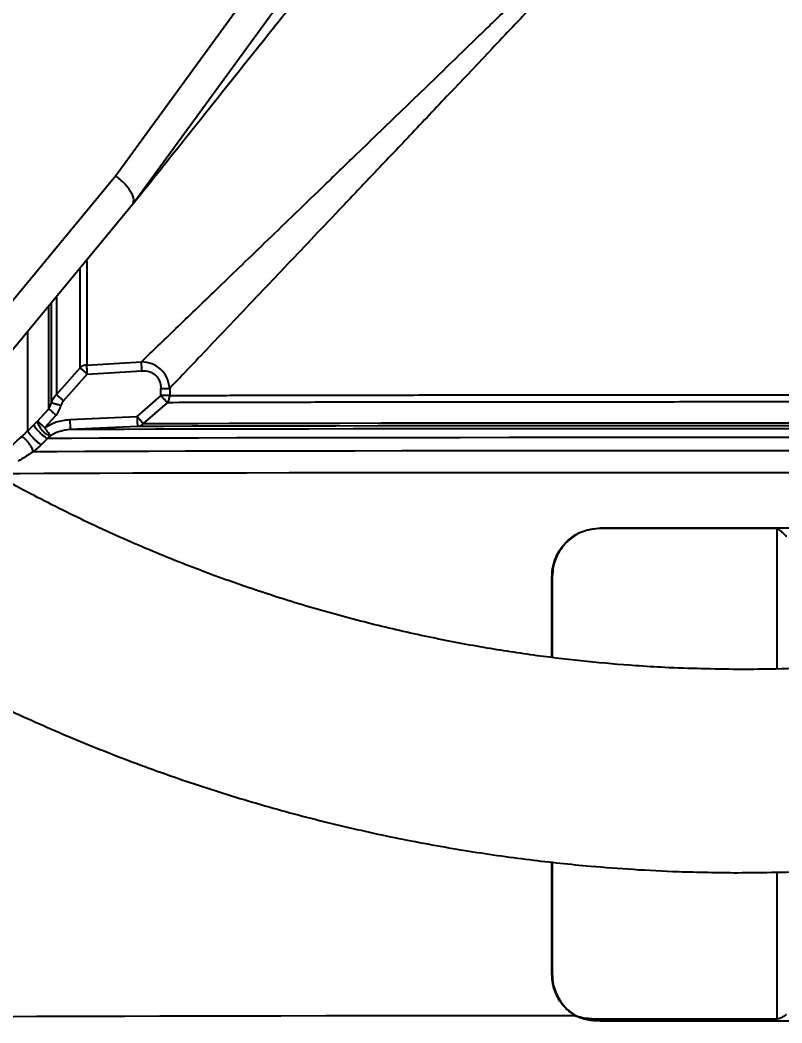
# Model space of a CAD drawing. Header units: millimetres. Extents: x 2223 to 4172, y 741 to 2119.
# Drawn here: x 3032.4 to 3107.4, y 981.1 to 1079.8 of the extents above; entities that cross this region are included whole.
import ezdxf

# ---------------------------------------------------------------- set-up
doc = ezdxf.new("R2010")
doc.units = ezdxf.units.MM
doc.layers.add('AM_5', color=3, linetype='Continuous', lineweight=25)
doc.styles.add('SLDTEXTSTYLE1', font='txt.shx', dxfattribs={"width": 0.7, "bigfont": 'gbcbig.shx'})
doc.dimstyles.new('SLDDIMSTYLE12$0', dxfattribs={"dimtxt": 12, "dimasz": 10, "dimexe": 0, "dimexo": 0.0625, "dimgap": 0.875, "dimtad": 1, "dimdec": 1, "dimlfac": 1.8, "dimrnd": 1e-09, "dimzin": 12, "dimdsep": 46, "dimtxsty": 'SLDTEXTSTYLE1', "dimcen": 0.09, "dimdle": 8.16, "dimclrd": 3, "dimclre": 3, "dimadec": 0, "dimazin": 3, "dimtfac": 1, "dimtdec": 1, "dimtofl": 0, "dimtmove": 0, "dimatfit": 3, "dimfxl": 0, "dimfrac": 2, "dimtolj": 1, "dimlwd": 5, "dimlwe": 5, "dimarcsym": 0})

# ---------------------------------------------------------------- blocks, each defined once
blk = doc.blocks.new('*D36')
at = {"layer": 'AM_5', "color": 3, "lineweight": 5, "transparency": 16777216}
blk.add_line((3103.118, 1164.498), (2915.124, 1164.498), dxfattribs=at)
at = {"layer": 'AM_5', "color": 3, "linetype": 'Continuous', "lineweight": 5, "transparency": 16777216}
for p, q in [((2915.124, 1154.498), (2915.124, 932.886)), ((3057.372, 922.886), (2915.124, 922.886))]:
    blk.add_line(p, q, dxfattribs=at)
at = {"layer": 'AM_5', "color": 3, "transparency": 16777216}
for points in [[(2913.457, 1154.498), (2916.791, 1154.498), (2915.124, 1164.498)], [(2913.457, 932.886), (2916.791, 932.886), (2915.124, 922.886)]]:
    blk.add_solid(points, dxfattribs=at)
at = {"layer": 'Defpoints', "color": 0, "transparency": 16777216}
for p in [(3103.18, 1164.498), (2915.124, 922.886), (3057.435, 922.886)]:
    blk.add_point(p, dxfattribs=at)
at = {"layer": 'AM_5', "color": 0, "transparency": 16777216, "insert": (2908.249, 990.168), "char_height": 12, "attachment_point": 5, "rotation": 90, "style": 'SLDTEXTSTYLE1'}
blk.add_mtext('\\A1;245', dxfattribs=at)

msp = doc.modelspace()

# ---------------------------------------------------------------- linework, layer by layer
at = {"color": 7, "linetype": 'Continuous', "lineweight": 25}
for p, q in [((3056.757, 1084.982), (3041.813, 1064.458)), ((3043.537, 1061.751), (3058.548, 1082.321)), ((3041.813, 1064.458), (3020.1, 1038.173)), ((3027.234, 1042.041), (3043.675, 1061.9)), ((3038.971, 1045.844), (3044.347, 1046.163)), ((3035.984, 1042.955), (3038.316, 1045.588)), ((3036.691, 1042.326), (3039.023, 1044.964)), ((3039.023, 1044.964), (3044.4, 1045.285)), ((3046.264, 1042.851), (3046.263, 1043.556)), ((3047.13, 1043.557), (3047.13, 1042.852)), ((3046.264, 1042.851), (3043.91, 1040.802)), ((3046.876, 1042.145), (3044.529, 1040.096)), ((3034.134, 1040.325), (3035.235, 1041.554)), ((3033.745, 1039.964), (3034.134, 1040.325)), ((3034.841, 1039.69), (3035.942, 1040.922)), ((3037.296, 1040.495), (3043.91, 1040.802)), ((3033.154, 1039.373), (3033.745, 1039.964)), ((3034.857, 1039.667), (3034.841, 1039.69)), ((3043.956, 1039.806), (3037.343, 1039.499)), ((3035.089, 1038.624), (3034.499, 1038.032)), ((3035.385, 1038.894), (3035.089, 1038.624)), ((3089.491, 1029.818), (3089.491, 1029.778)), ((3106.913, 1015.952), (3106.913, 1029.781)), ((3084.732, 1017.086), (3084.732, 1025.006)), ((3084.771, 1025.006), (3084.771, 1017.081)), ((3084.73, 985.939), (3084.731, 996.956)), ((3084.77, 996.951), (3084.77, 985.939)), ((3106.913, 981.515), (3106.913, 995.981)), ((3086.965, 981.86), (3086.986, 981.894)), ((3089.481, 981.337), (3089.493, 981.513))]:
    msp.add_line(p, q, dxfattribs=at)
at = {"color": 7, "linetype": 'Continuous', "lineweight": 25, "flags": 128}
for points in [[(3038.971, 1056.091), (3038.971, 1054.446), (3038.971, 1051.278), (3038.971, 1048.405), (3038.971, 1045.844)], [(3038.316, 1045.588), (3038.316, 1048.16), (3038.316, 1051.045), (3038.316, 1054.227), (3038.316, 1055.32)], [(3035.485, 1042.118), (3035.485, 1044.576), (3035.485, 1047.333), (3035.485, 1050.376), (3035.485, 1051.903)], [(3035.984, 1052.498), (3035.984, 1051.573), (3035.984, 1048.389), (3035.984, 1045.512), (3035.984, 1042.955)], [(3035.235, 1041.554), (3035.235, 1044.029), (3035.235, 1046.813), (3035.235, 1049.891), (3035.235, 1051.615)], [(3033.154, 1039.373), (3033.154, 1041.86), (3033.154, 1044.663), (3033.154, 1047.768), (3033.154, 1049.087)], [(3037.296, 1040.495), (3037.305, 1040.303), (3037.314, 1040.119), (3037.322, 1039.948), (3037.329, 1039.798), (3037.335, 1039.674), (3037.339, 1039.581), (3037.342, 1039.522), (3037.343, 1039.499)], [(3044.529, 1040.096), (3047.06, 1040.105), (3049.889, 1040.114), (3053.002, 1040.122), (3056.382, 1040.13), (3060.011, 1040.137), (3063.87, 1040.143), (3067.939, 1040.149), (3072.195, 1040.154), (3076.617, 1040.159), (3081.181, 1040.163), (3085.862, 1040.166), (3090.637, 1040.168), (3095.479, 1040.17), (3100.363, 1040.17), (3105.264, 1040.171), (3110.155, 1040.17)], [(3110.053, 1039.586), (3104.858, 1039.586), (3099.656, 1039.586), (3094.473, 1039.585), (3089.335, 1039.583), (3084.266, 1039.581), (3079.292, 1039.578), (3074.438, 1039.574), (3069.728, 1039.569), (3065.185, 1039.563), (3060.832, 1039.557), (3056.69, 1039.551), (3052.78, 1039.543), (3049.122, 1039.535), (3045.733, 1039.527), (3042.63, 1039.518), (3039.829, 1039.509), (3037.343, 1039.499)], [(3110.22, 1039.88), (3105.282, 1039.88), (3100.334, 1039.88), (3095.402, 1039.879), (3090.512, 1039.878), (3085.691, 1039.875), (3080.964, 1039.872), (3076.356, 1039.868), (3071.892, 1039.864), (3067.594, 1039.859), (3063.486, 1039.853), (3059.589, 1039.846), (3055.925, 1039.839), (3052.512, 1039.831), (3049.369, 1039.823), (3046.512, 1039.815), (3043.956, 1039.806)], [(3111.147, 1038.715), (3106.001, 1038.716), (3100.843, 1038.716), (3095.697, 1038.715), (3090.587, 1038.713), (3085.536, 1038.711), (3080.568, 1038.708), (3075.705, 1038.705), (3070.971, 1038.7), (3066.388, 1038.695), (3061.975, 1038.689), (3057.755, 1038.683), (3053.745, 1038.676), (3049.966, 1038.669), (3046.434, 1038.661), (3043.166, 1038.652), (3040.177, 1038.643), (3037.481, 1038.634), (3035.089, 1038.624)], [(3110.852, 1037.411), (3105.609, 1037.412), (3100.356, 1037.411), (3095.117, 1037.411), (3089.916, 1037.409), (3084.778, 1037.407), (3079.727, 1037.404), (3074.786, 1037.4), (3069.977, 1037.395), (3065.324, 1037.39), (3060.847, 1037.384), (3056.568, 1037.378), (3052.507, 1037.371), (3048.681, 1037.363), (3045.11, 1037.355), (3041.809, 1037.346), (3038.794, 1037.337), (3036.079, 1037.327), (3033.676, 1037.317)], [(3030.415, 1035.184), (3032.418, 1035.194), (3034.741, 1035.204), (3037.372, 1035.214), (3040.3, 1035.223), (3043.512, 1035.232), (3046.993, 1035.241), (3050.727, 1035.248), (3054.698, 1035.256), (3058.888, 1035.262), (3063.278, 1035.268), (3067.849, 1035.274), (3072.579, 1035.279), (3077.448, 1035.283), (3082.434, 1035.286), (3087.514, 1035.289), (3092.665, 1035.291), (3097.865, 1035.292), (3103.09, 1035.292), (3108.316, 1035.292)], [(3084.732, 1025.006), (3084.737, 1025.006), (3084.742, 1025.006), (3084.747, 1025.006), (3084.752, 1025.006), (3084.756, 1025.006), (3084.761, 1025.006), (3084.766, 1025.006), (3084.771, 1025.006)], [(3084.73, 985.939), (3084.735, 985.939), (3084.74, 985.939), (3084.745, 985.939), (3084.75, 985.939), (3084.755, 985.939), (3084.76, 985.939), (3084.765, 985.939), (3084.77, 985.939)], [(3026.131, 981.719), (3027.022, 981.73), (3028.266, 981.741), (3029.857, 981.752), (3031.787, 981.763), (3034.048, 981.773), (3036.63, 981.783), (3039.519, 981.792), (3042.704, 981.801), (3046.169, 981.81), (3049.899, 981.818), (3053.875, 981.825), (3058.08, 981.832), (3062.495, 981.839), (3067.098, 981.844), (3071.869, 981.849), (3076.786, 981.853), (3081.826, 981.857), (3086.965, 981.86)]]:
    msp.add_lwpolyline(points, dxfattribs=at)
at = {"color": 7, "linetype": 'Continuous', "lineweight": 25}
for centre, radius, start, end in [((3039.011, 1044.778), 1.067, 92.13356, 130.59749), ((3046.102, 1042.81), 1.021, 319.34999, 340.50208), ((3045.995, 1042.85), 1.135, 340.37219, 0.07572), ((3043.896, 1040.632), 0.828, 274.11758, 319.73569)]:
    msp.add_arc(centre, radius, start, end, dxfattribs=at)
for points, knots in [([(3102.989, 995.903), (3105.549, 995.928), (3109.129, 995.962), (3114.399, 996.241), (3118.863, 996.577), (3124.179, 997.142), (3129.748, 997.916), (3135.562, 998.926), (3141.533, 1000.182), (3147.609, 1001.692), (3153.747, 1003.463), (3159.912, 1005.497), (3166.076, 1007.797), (3172.212, 1010.362), (3178.301, 1013.192), (3184.32, 1016.286), (3190.253, 1019.641), (3196.082, 1023.253), (3201.792, 1027.118), (3207.367, 1031.232), (3212.795, 1035.59), (3218.06, 1040.184), (3223.152, 1045.008), (3228.056, 1050.056), (3232.763, 1055.319), (3237.261, 1060.789), (3241.539, 1066.457), (3245.588, 1072.314), (3249.398, 1078.351), (3252.959, 1084.557), (3256.265, 1090.922), (3259.305, 1097.434), (3262.075, 1104.083), (3264.565, 1110.858), (3266.77, 1117.745), (3268.685, 1124.734), (3270.304, 1131.812), (3271.621, 1138.966), (3272.634, 1146.183), (3273.339, 1153.45), (3273.732, 1160.754), (3273.81, 1168.082), (3273.573, 1175.42), (3273.019, 1182.754), (3272.147, 1190.072), (3270.957, 1197.359), (3269.449, 1204.602), (3267.624, 1211.786), (3265.483, 1218.899), (3263.029, 1225.927), (3260.265, 1232.855), (3257.192, 1239.672), (3253.815, 1246.362), (3250.137, 1252.914), (3246.163, 1259.314), (3241.898, 1265.55), (3237.347, 1271.608), (3232.515, 1277.476), (3227.408, 1283.142), (3222.032, 1288.595), (3216.585, 1293.642), (3211.112, 1298.295), (3205.653, 1302.564), (3200.028, 1306.607), (3194.247, 1310.415), (3188.319, 1313.983), (3182.257, 1317.305), (3176.071, 1320.375), (3169.775, 1323.189), (3163.381, 1325.741), (3156.906, 1328.027), (3150.368, 1330.043), (3143.793, 1331.786), (3137.22, 1333.25), (3130.726, 1334.432), (3124.437, 1335.329), (3118.913, 1335.913), (3114.03, 1336.28), (3109.206, 1336.52), (3103.232, 1336.637), (3097.715, 1336.527), (3092.446, 1336.255), (3087.982, 1335.917), (3082.665, 1335.352), (3077.096, 1334.579), (3071.283, 1333.569), (3065.312, 1332.313), (3059.236, 1330.802), (3053.098, 1329.032), (3046.933, 1326.997), (3040.769, 1324.698), (3034.632, 1322.133), (3028.544, 1319.302), (3022.525, 1316.209), (3016.592, 1312.854), (3010.763, 1309.242), (3005.053, 1305.376), (2999.477, 1301.262), (2994.05, 1296.905), (2988.784, 1292.311), (2983.693, 1287.486), (2978.788, 1282.438), (2974.081, 1277.176), (2969.584, 1271.706), (2965.305, 1266.037), (2961.257, 1260.18), (2957.447, 1254.143), (2953.885, 1247.938), (2950.58, 1241.573), (2947.538, 1235.061), (2944.776, 1228.409), (2942.439, 1222.127), (2941.16, 1218.022), (2940.597, 1216.214)], [0, 0, 0, 0, 0.0102074, 0.014274, 0.021037, 0.0280561, 0.0355867, 0.0434511, 0.0515783, 0.0599113, 0.0684099, 0.0770439, 0.085791, 0.0946336, 0.1035582, 0.112554, 0.1216124, 0.1307262, 0.1398897, 0.1490979, 0.1583469, 0.1676331, 0.1769537, 0.1863062, 0.1956884, 0.2050985, 0.2145348, 0.2239961, 0.233481, 0.2429885, 0.2525178, 0.262068, 0.2716385, 0.2812287, 0.2908382, 0.3004664, 0.3101132, 0.3197782, 0.3294613, 0.3391624, 0.3488814, 0.3586183, 0.3683733, 0.3781464, 0.387938, 0.3977483, 0.4075776, 0.4174265, 0.4272956, 0.4371854, 0.4470968, 0.4570307, 0.4669882, 0.4769704, 0.486979, 0.4970156, 0.5070822, 0.5171812, 0.5273154, 0.5374882, 0.5477037, 0.5569145, 0.5661226, 0.5753266, 0.5845258, 0.5937191, 0.6029052, 0.6120821, 0.6212471, 0.6303962, 0.6395236, 0.6486197, 0.6576679, 0.6666375, 0.6754633, 0.6839789, 0.6919633, 0.6976055, 0.7035012, 0.7112199, 0.7214273, 0.7254939, 0.7322569, 0.739276, 0.7468066, 0.754671, 0.7627982, 0.7711312, 0.7796298, 0.7882638, 0.7970109, 0.8058535, 0.8147781, 0.8237739, 0.8328323, 0.8419461, 0.8511096, 0.8603178, 0.8695668, 0.878853, 0.8881736, 0.8975261, 0.9069083, 0.9163184, 0.9257547, 0.935216, 0.9447009, 0.9542084, 0.9637377, 0.9732879, 0.9828584, 0.9924486, 1, 1, 1, 1]), ([(2933.119, 1167.395), (2933.103, 1166.403), (2933.047, 1162.964), (2933.283, 1157.075), (2933.822, 1149.74), (2934.698, 1142.422), (2935.888, 1135.135), (2937.396, 1127.893), (2939.221, 1120.708), (2941.361, 1113.595), (2943.815, 1106.568), (2946.58, 1099.639), (2949.653, 1092.823), (2953.03, 1086.132), (2956.708, 1079.58), (2960.681, 1073.18), (2964.946, 1066.945), (2969.497, 1060.887), (2974.329, 1055.019), (2979.436, 1049.352), (2984.813, 1043.9), (2990.26, 1038.852), (2995.733, 1034.2), (3001.191, 1029.93), (3006.816, 1025.888), (3012.598, 1022.08), (3018.525, 1018.511), (3024.588, 1015.189), (3030.773, 1012.119), (3037.07, 1009.306), (3043.464, 1006.754), (3049.939, 1004.468), (3056.477, 1002.451), (3063.052, 1000.709), (3069.624, 999.244), (3076.118, 998.062), (3082.408, 997.166), (3087.931, 996.581), (3092.814, 996.216), (3097.638, 995.968), (3101.053, 995.926), (3102.989, 995.903)], [0, 0, 0, 0, 0.0110977, 0.0384563, 0.065866, 0.0933273, 0.120841, 0.1484084, 0.1760305, 0.2037091, 0.231446, 0.2592434, 0.2871039, 0.3150305, 0.3430267, 0.3710966, 0.3992451, 0.4274777, 0.4558012, 0.4842235, 0.512754, 0.5414043, 0.5672369, 0.5930617, 0.6188752, 0.6446752, 0.6704587, 0.6962218, 0.7219592, 0.7476632, 0.7733229, 0.7989215, 0.8244321, 0.8498086, 0.8749648, 0.8997175, 0.9236002, 0.9459932, 0.9618174, 0.9783523, 1, 1, 1, 1]), ([(3247.719, 1124.175), (3247.418, 1123.113), (3246.482, 1119.808), (3244.575, 1114.357), (3242.017, 1107.829), (3239.132, 1101.418), (3235.947, 1095.13), (3232.458, 1088.981), (3228.674, 1082.985), (3224.597, 1077.156), (3220.234, 1071.507), (3215.59, 1066.052), (3210.671, 1060.802), (3205.662, 1055.946), (3200.607, 1051.474), (3195.549, 1047.376), (3190.321, 1043.502), (3184.933, 1039.86), (3179.397, 1036.457), (3173.725, 1033.299), (3167.928, 1030.392), (3162.02, 1027.741), (3156.017, 1025.352), (3149.934, 1023.23), (3143.794, 1021.377), (3137.627, 1019.799), (3131.483, 1018.5), (3125.474, 1017.488), (3119.907, 1016.777), (3115.062, 1016.332), (3110.592, 1016.054), (3106.687, 1015.916), (3104.088, 1015.907), (3103.04, 1015.903)], [0, 0, 0, 0, 0.017078, 0.053144, 0.089298, 0.125545, 0.161888, 0.198335, 0.23489, 0.271563, 0.308361, 0.345297, 0.382382, 0.419634, 0.453214, 0.486783, 0.520336, 0.55387, 0.58738, 0.62086, 0.654303, 0.687696, 0.721023, 0.754256, 0.787351, 0.820228, 0.85273, 0.884498, 0.914491, 0.939551, 0.959781, 0.98378, 1, 1, 1, 1]), ([(3043.675, 1061.9), (3048.074, 1067.414), (3055.93, 1077.262), (3063.834, 1087.169), (3067.311, 1091.529)], [0, 0, 0, 0, 0.56, 1, 1, 1, 1]), ([(3044.347, 1046.163), (3044.883, 1046.68), (3045.971, 1047.731), (3047.751, 1049.449), (3049.67, 1051.301), (3051.738, 1053.297), (3054.005, 1055.486), (3056.494, 1057.887), (3059.225, 1060.521), (3062.156, 1063.35), (3064.964, 1066.061), (3067.613, 1068.618), (3070.026, 1070.949), (3072.482, 1073.322), (3074.985, 1075.742), (3077.061, 1077.752), (3078.723, 1079.362), (3079.938, 1080.54), (3081.213, 1081.776), (3082.547, 1083.073), (3083.636, 1084.133), (3084.478, 1084.952), (3085.069, 1085.529), (3085.716, 1086.159), (3086.416, 1086.844), (3087.341, 1087.748), (3088.359, 1088.747), (3089.339, 1089.711), (3089.944, 1090.307), (3090.258, 1090.617), (3090.359, 1090.716), (3090.395, 1090.752)], [0, 0, 0, 0, 0.046815, 0.09511, 0.144924, 0.196291, 0.249241, 0.30766, 0.368737, 0.432495, 0.498952, 0.547491, 0.598028, 0.647714, 0.696981, 0.748815, 0.771658, 0.795605, 0.820655, 0.846806, 0.874057, 0.884533, 0.896067, 0.908655, 0.922299, 0.936996, 0.962641, 0.981685, 0.994136, 0.997891, 1, 1, 1, 1]), ([(3091.12, 1090.056), (3089.748, 1088.581), (3086.986, 1085.61), (3082.887, 1081.254), (3078.762, 1076.884), (3074.717, 1072.611), (3070.798, 1068.477), (3067.292, 1064.781), (3064.16, 1061.482), (3061.365, 1058.54), (3058.75, 1055.787), (3055.319, 1052.176), (3051.28, 1047.927), (3048.478, 1044.978), (3047.13, 1043.557)], [0, 0, 0, 0, 0.083814, 0.168819, 0.251431, 0.339082, 0.42238, 0.501355, 0.567432, 0.631051, 0.692242, 0.75104, 0.880128, 1, 1, 1, 1]), ([(3043.537, 1061.751), (3043.573, 1061.904), (3043.629, 1062.138), (3043.472, 1062.586), (3043.207, 1063.079), (3042.736, 1063.664), (3042.222, 1064.136), (3041.932, 1064.368), (3041.843, 1064.435), (3041.813, 1064.458)], [0, 0, 0, 0, 0.238995, 0.367832, 0.499678, 0.748972, 0.924681, 0.973941, 1, 1, 1, 1]), ([(3043.675, 1061.9), (3043.651, 1061.87), (3043.602, 1061.809), (3043.552, 1061.751), (3043.532, 1061.734), (3043.531, 1061.738), (3043.536, 1061.748), (3043.537, 1061.751)], [0, 0, 0, 0, 0.332571, 0.687965, 0.831381, 0.949784, 1, 1, 1, 1]), ([(3047.129, 1043.557), (3047.063, 1043.926), (3046.935, 1044.633), (3046.275, 1045.481), (3045.386, 1046.046), (3044.703, 1046.123), (3044.347, 1046.163)], [0, 0, 0, 0, 0.26639, 0.509889, 0.745309, 1, 1, 1, 1]), ([(3044.4, 1045.285), (3044.395, 1045.372), (3044.384, 1045.551), (3044.369, 1045.801), (3044.356, 1046.018), (3044.35, 1046.116), (3044.347, 1046.163)], [0, 0, 0, 0, 0.245499, 0.500077, 0.754614, 1, 1, 1, 1]), ([(3038.316, 1045.588), (3038.347, 1045.56), (3038.412, 1045.503), (3038.581, 1045.354), (3038.789, 1045.17), (3038.943, 1045.035), (3039.023, 1044.964)], [0, 0, 0, 0, 0.243674, 0.499532, 0.740222, 1, 1, 1, 1]), ([(3039.023, 1044.964), (3039.018, 1045.052), (3039.007, 1045.232), (3038.992, 1045.483), (3038.979, 1045.7), (3038.974, 1045.797), (3038.971, 1045.844)], [0, 0, 0, 0, 0.245424, 0.500002, 0.758946, 1, 1, 1, 1]), ([(3044.4, 1045.285), (3044.644, 1045.277), (3045.01, 1045.266), (3045.454, 1045.07), (3045.744, 1044.86), (3045.977, 1044.589), (3046.206, 1044.163), (3046.241, 1043.799), (3046.263, 1043.556)], [0, 0, 0, 0, 0.252128, 0.377939, 0.500729, 0.623387, 0.748852, 1, 1, 1, 1]), ([(3035.485, 1042.118), (3035.548, 1042.285), (3035.664, 1042.593), (3035.883, 1042.842), (3035.984, 1042.955)], [0, 0, 0, 0, 0.542549, 1, 1, 1, 1]), ([(3036.691, 1042.326), (3036.618, 1042.391), (3036.465, 1042.526), (3036.255, 1042.713), (3036.08, 1042.869), (3036.016, 1042.927), (3035.984, 1042.955)], [0, 0, 0, 0, 0.238008, 0.491876, 0.750105, 1, 1, 1, 1]), ([(3035.235, 1041.554), (3035.287, 1041.634), (3035.401, 1041.809), (3035.455, 1042.009), (3035.485, 1042.118)], [0, 0, 0, 0, 0.455273, 1, 1, 1, 1]), ([(3036.441, 1041.857), (3036.329, 1041.888), (3036.098, 1041.95), (3035.793, 1042.033), (3035.565, 1042.095), (3035.511, 1042.11), (3035.485, 1042.118)], [0, 0, 0, 0, 0.241752, 0.499999, 0.758247, 1, 1, 1, 1]), ([(3036.441, 1041.857), (3036.47, 1041.944), (3036.525, 1042.115), (3036.636, 1042.256), (3036.691, 1042.326)], [0, 0, 0, 0, 0.50619, 1, 1, 1, 1]), ([(3046.876, 1042.145), (3046.848, 1042.177), (3046.791, 1042.243), (3046.642, 1042.415), (3046.461, 1042.624), (3046.328, 1042.776), (3046.264, 1042.851)], [0, 0, 0, 0, 0.2438677, 0.4995477, 0.7554703, 1, 1, 1, 1]), ([(3162.53, 1042.134), (3161.165, 1042.14), (3158.435, 1042.151), (3153.027, 1042.167), (3146.78, 1042.18), (3139.708, 1042.192), (3131.97, 1042.201), (3123.702, 1042.208), (3115.058, 1042.213), (3106.199, 1042.215), (3097.288, 1042.215), (3088.491, 1042.211), (3079.97, 1042.206), (3071.885, 1042.198), (3064.379, 1042.188), (3057.616, 1042.175), (3051.626, 1042.161), (3048.46, 1042.15), (3046.876, 1042.145)], [0, 0, 0, 0, 0.0625, 0.125, 0.1875, 0.25, 0.3125, 0.375, 0.4375, 0.5, 0.5625, 0.625, 0.6875, 0.75, 0.8125, 0.875, 0.9375, 1, 1, 1, 1]), ([(3035.235, 1041.554), (3035.264, 1041.528), (3035.326, 1041.473), (3035.495, 1041.321), (3035.707, 1041.132), (3035.865, 1040.991), (3035.942, 1040.922)], [0, 0, 0, 0, 0.238092, 0.492072, 0.750311, 1, 1, 1, 1]), ([(3035.942, 1040.922), (3036.047, 1041.056), (3036.269, 1041.338), (3036.382, 1041.679), (3036.441, 1041.857)], [0, 0, 0, 0, 0.475666, 1, 1, 1, 1]), ([(3034.134, 1040.325), (3034.136, 1040.268), (3034.14, 1040.154), (3034.233, 1039.922), (3034.379, 1039.67), (3034.512, 1039.507), (3034.578, 1039.426)], [0, 0, 0, 0, 0.25, 0.5, 0.75, 1, 1, 1, 1]), ([(3034.134, 1040.325), (3034.164, 1040.297), (3034.226, 1040.241), (3034.398, 1040.087), (3034.61, 1039.897), (3034.765, 1039.758), (3034.841, 1039.69)], [0, 0, 0, 0, 0.2437891, 0.4999948, 0.7562033, 1, 1, 1, 1]), ([(3034.841, 1039.69), (3035.208, 1039.903), (3035.969, 1040.344), (3036.844, 1040.444), (3037.296, 1040.495)], [0, 0, 0, 0, 0.48267, 1, 1, 1, 1]), ([(3043.91, 1040.802), (3043.976, 1040.727), (3044.11, 1040.574), (3044.293, 1040.365), (3044.444, 1040.193), (3044.501, 1040.128), (3044.529, 1040.096)], [0, 0, 0, 0, 0.244087, 0.5, 0.755913, 1, 1, 1, 1]), ([(3043.91, 1040.802), (3043.916, 1040.678), (3043.925, 1040.488), (3043.935, 1040.259), (3043.942, 1040.1), (3043.948, 1039.972), (3043.954, 1039.846), (3043.955, 1039.821), (3043.956, 1039.806)], [0, 0, 0, 0, 0.2398808, 0.3686825, 0.5001064, 0.6315148, 0.7602719, 1, 1, 1, 1]), ([(3032.565, 1038.816), (3032.669, 1038.908), (3032.866, 1039.081), (3033.062, 1039.28), (3033.154, 1039.373)], [0, 0, 0, 0, 0.529586, 1, 1, 1, 1]), ([(3033.154, 1039.373), (3033.174, 1039.33), (3033.214, 1039.243), (3033.362, 1039.045), (3033.546, 1038.831), (3033.749, 1038.619), (3033.961, 1038.417), (3034.175, 1038.235), (3034.372, 1038.09), (3034.456, 1038.051), (3034.499, 1038.032)], [0, 0, 0, 0, 0.1309207, 0.2620469, 0.3867059, 0.5, 0.6132942, 0.7379531, 0.8690793, 1, 1, 1, 1]), ([(3033.745, 1039.964), (3033.765, 1039.921), (3033.806, 1039.834), (3033.953, 1039.636), (3034.137, 1039.422), (3034.34, 1039.211), (3034.552, 1039.009), (3034.765, 1038.827), (3034.962, 1038.682), (3035.047, 1038.643), (3035.09, 1038.624)], [0, 0, 0, 0, 0.131037, 0.26214, 0.386657, 0.49974, 0.613164, 0.737916, 0.869083, 1, 1, 1, 1]), ([(3034.578, 1039.426), (3034.65, 1039.35), (3034.792, 1039.197), (3035.017, 1039.025), (3035.227, 1038.911), (3035.332, 1038.9), (3035.385, 1038.894)], [0, 0, 0, 0, 0.25, 0.5, 0.75, 1, 1, 1, 1]), ([(3035.385, 1038.894), (3035.365, 1038.923), (3035.325, 1038.982), (3035.201, 1039.163), (3035.04, 1039.399), (3034.917, 1039.578), (3034.857, 1039.667)], [0, 0, 0, 0, 0.235239, 0.488538, 0.748017, 1, 1, 1, 1]), ([(3037.343, 1039.499), (3036.995, 1039.462), (3036.303, 1039.39), (3035.69, 1039.059), (3035.385, 1038.894)], [0, 0, 0, 0, 0.502625, 1, 1, 1, 1]), ([(3031.386, 1037.71), (3031.55, 1037.868), (3031.804, 1038.114), (3032.205, 1038.496), (3032.456, 1038.719), (3032.565, 1038.816)], [0, 0, 0, 0, 0.5074093, 0.7858085, 1, 1, 1, 1]), ([(3032.565, 1038.816), (3032.615, 1038.79), (3032.716, 1038.737), (3032.908, 1038.569), (3033.101, 1038.362), (3033.278, 1038.139), (3033.435, 1037.909), (3033.567, 1037.679), (3033.66, 1037.463), (3033.671, 1037.366), (3033.676, 1037.317)], [0, 0, 0, 0, 0.131048, 0.262537, 0.388186, 0.503233, 0.614856, 0.737766, 0.868139, 1, 1, 1, 1]), ([(3034.499, 1038.032), (3034.371, 1037.909), (3034.106, 1037.654), (3033.823, 1037.432), (3033.676, 1037.317)], [0, 0, 0, 0, 0.484523, 1, 1, 1, 1]), ([(3103.04, 1015.903), (3100.639, 1015.94), (3097.281, 1015.992), (3092.338, 1016.296), (3088.148, 1016.653), (3083.161, 1017.244), (3077.94, 1018.044), (3072.494, 1019.082), (3066.906, 1020.365), (3061.227, 1021.904), (3055.499, 1023.702), (3049.755, 1025.762), (3044.026, 1028.087), (3038.33, 1030.67), (3032.71, 1033.538), (3028.787, 1035.67), (3026.784, 1036.912), (3026.584, 1037.036)], [0, 0, 0, 0, 0.089708, 0.125509, 0.185041, 0.24684, 0.313151, 0.382408, 0.453986, 0.527384, 0.602246, 0.678309, 0.755372, 0.833285, 0.911926, 0.991202, 1, 1, 1, 1]), ([(3033.676, 1037.317), (3033.444, 1037.16), (3032.873, 1036.775), (3032.466, 1036.538), (3032.224, 1036.398)], [0, 0, 0, 0, 0.408009, 1, 1, 1, 1]), ([(3084.732, 1025.006), (3084.756, 1025.373), (3084.803, 1026.11), (3085.183, 1027.138), (3085.733, 1028.019), (3086.577, 1028.884), (3087.822, 1029.646), (3088.928, 1029.76), (3089.491, 1029.818)], [0, 0, 0, 0, 0.144955, 0.291072, 0.429926, 0.55636, 0.774114, 1, 1, 1, 1]), ([(3089.491, 1029.778), (3088.973, 1029.728), (3087.92, 1029.626), (3086.506, 1028.818), (3085.426, 1027.605), (3084.853, 1026.253), (3084.794, 1025.36), (3084.771, 1025.006)], [0, 0, 0, 0, 0.210235, 0.426497, 0.643564, 0.858681, 1, 1, 1, 1]), ([(3106.913, 1029.781), (3106.449, 1029.781), (3103.949, 1029.781), (3099.659, 1029.781), (3094.304, 1029.78), (3091.018, 1029.779), (3089.492, 1029.778)], [0, 0, 0, 0, 0.07954, 0.429127, 0.734843, 1, 1, 1, 1]), ([(3103.422, 1029.821), (3105.854, 1029.821), (3110.7, 1029.821), (3117.878, 1029.82), (3123.724, 1029.819), (3128.281, 1029.817), (3131.629, 1029.816), (3134.904, 1029.814), (3138.103, 1029.812), (3141.218, 1029.81), (3145.171, 1029.807), (3149.966, 1029.803), (3155.521, 1029.797), (3160.869, 1029.79), (3164.573, 1029.785), (3166.246, 1029.781), (3166.453, 1029.781)], [0, 0, 0, 0, 0.099314, 0.197878, 0.29569, 0.344327, 0.392776, 0.441037, 0.48911, 0.536996, 0.584693, 0.676006, 0.773113, 0.876014, 0.984707, 1, 1, 1, 1]), ([(3106.913, 1029.781), (3106.92, 1029.78), (3106.953, 1029.774), (3107.057, 1029.684), (3107.276, 1029.498), (3107.537, 1029.261), (3107.736, 1029.093), (3107.822, 1029.029), (3107.846, 1029.022), (3107.853, 1029.02)], [0, 0, 0, 0, 0.0146665, 0.0629057, 0.2528185, 0.5796375, 0.7759438, 0.9348975, 1, 1, 1, 1]), ([(3086.965, 981.86), (3086.593, 982.141), (3085.877, 982.683), (3085.182, 983.784), (3084.794, 984.883), (3084.751, 985.604), (3084.73, 985.939)], [0, 0, 0, 0, 0.289317, 0.556861, 0.794359, 1, 1, 1, 1]), ([(3084.77, 985.939), (3084.782, 985.679), (3084.806, 985.157), (3085.002, 984.397), (3085.308, 983.679), (3085.741, 983.002), (3086.294, 982.383), (3086.755, 982.057), (3086.986, 981.894)], [0, 0, 0, 0, 0.16131, 0.322621, 0.483928, 0.645226, 0.822621, 1, 1, 1, 1]), ([(3086.965, 981.86), (3087.373, 981.705), (3088.182, 981.399), (3089.05, 981.358), (3089.481, 981.337)], [0, 0, 0, 0, 0.50438, 1, 1, 1, 1]), ([(3086.986, 981.894), (3087.109, 981.849), (3087.709, 981.632), (3088.563, 981.537), (3089.282, 981.518), (3089.493, 981.513)], [0, 0, 0, 0, 0.153664, 0.751965, 1, 1, 1, 1]), ([(3107.83, 981.929), (3107.799, 981.919), (3107.73, 981.897), (3107.521, 981.762), (3107.28, 981.611), (3107.054, 981.524), (3106.948, 981.517), (3106.913, 981.515)], [0, 0, 0, 0, 0.202377, 0.447822, 0.758573, 0.919939, 1, 1, 1, 1]), ([(3089.481, 981.337), (3092.505, 981.338), (3098.542, 981.34), (3107.695, 981.34), (3116.737, 981.339), (3125.564, 981.336), (3134.057, 981.331), (3140.901, 981.326), (3146.358, 981.321), (3150.711, 981.316), (3155.169, 981.311), (3159.647, 981.304), (3163.781, 981.297), (3167.522, 981.289), (3170.84, 981.281), (3173.875, 981.272), (3176.527, 981.262), (3178.762, 981.252), (3179.74, 981.244), (3180.239, 981.24)], [0, 0, 0, 0, 0.074691, 0.149062, 0.223115, 0.296848, 0.370262, 0.443356, 0.483243, 0.526636, 0.573536, 0.623941, 0.677851, 0.725458, 0.775499, 0.827974, 0.882883, 0.940225, 1, 1, 1, 1]), ([(3089.493, 981.513), (3089.776, 981.513), (3092.161, 981.514), (3096.413, 981.515), (3101.955, 981.515), (3105.363, 981.515), (3106.913, 981.515)], [0, 0, 0, 0, 0.049271, 0.415448, 0.734227, 1, 1, 1, 1])]:
    msp.add_open_spline(points, degree=3, knots=knots, dxfattribs=at)
for points in [[(3046.263, 1043.556), (3046.351, 1043.556), (3046.525, 1043.556), (3046.769, 1043.557), (3046.982, 1043.557), (3047.08, 1043.557), (3047.13, 1043.557)], [(3047.13, 1042.852), (3047.081, 1042.852), (3046.982, 1042.851), (3046.769, 1042.851), (3046.526, 1042.851), (3046.351, 1042.851), (3046.264, 1042.851)], [(3047.13, 1042.852), (3048.706, 1042.857), (3051.858, 1042.868), (3057.821, 1042.882), (3064.554, 1042.894), (3072.027, 1042.904), (3080.075, 1042.912), (3088.558, 1042.918), (3097.316, 1042.921), (3106.186, 1042.922), (3115.006, 1042.919), (3123.611, 1042.915), (3131.842, 1042.908), (3139.545, 1042.898), (3146.585, 1042.887), (3152.805, 1042.873), (3158.188, 1042.858), (3160.906, 1042.847), (3162.264, 1042.841)], [(3089.491, 1029.818), (3091.799, 1029.819), (3096.414, 1029.821), (3101.086, 1029.821), (3103.422, 1029.821)]]:
    msp.add_open_spline(points, degree=3, dxfattribs=at)

# ---------------------------------------------------------------- dimensions: what is measured, and where the dimension line sits
at = {"layer": 'AM_5'}
dim = msp.add_linear_dim(base=(2915.124, 922.886), p1=(3103.18, 1164.498), p2=(3057.435, 922.886), angle=90, text='245', dimstyle='SLDDIMSTYLE12$0', override={"dimlfac": 1}, dxfattribs=at)
dim.commit()
dim.dimension.update_dxf_attribs({"geometry": '*D36', "text_midpoint": (2915.124, 990.168), "dimtype": 160})

doc.saveas('drawing.dxf')
